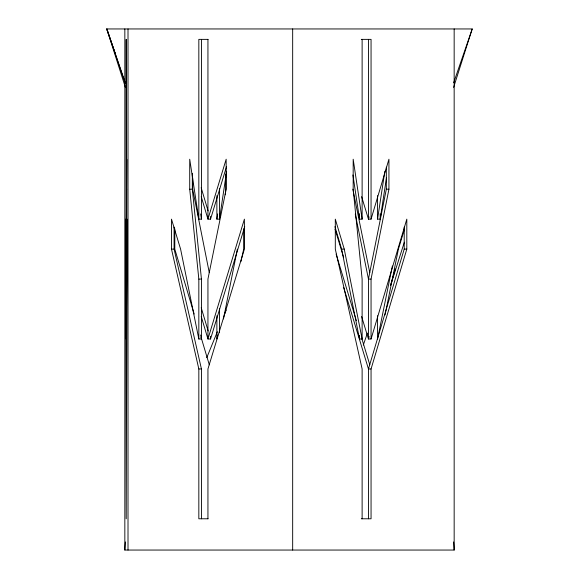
<?xml version="1.0" encoding="UTF-8"?>
<svg xmlns="http://www.w3.org/2000/svg" width="579" height="579" viewBox="0 0 579 579"><rect width="100%" height="100%" fill="white"/><g stroke="black" fill="none" stroke-linecap="round" stroke-linejoin="round"><path stroke-width="0.87" d="M454.16 28.95L454.16 550.05L124.84 550.05L125.368 541.937M225.26 194.805L225.817 189.188L225.817 174.207M226.635 171.21L219.484 219.151L216.879 219.151L217.661 213.912M386.439 177.956L380.171 219.151L377.566 219.151L384.861 171.21M217.675 334.995L216.879 339.005L216.879 315.75M223.472 318.942L237.361 249.115M386.331 167.157L386.331 189.188L368.454 279.078L368.454 339.005L371.059 339.005L406.813 219.151L406.813 249.115L371.059 368.968L371.059 518.784L361.303 518.784M371.059 339.005L371.059 279.078L388.936 189.188L388.936 159.225L371.059 219.151L368.454 219.151L361.622 196.679M392.374 265.971L377.566 339.005L377.566 315.75M385.057 314.925L398.403 249.115L404.475 229.139M240.9 261.599L243.694 249.115L243.694 228.843M390.55 285.215L395.327 268.931M369.127 216.908L368.454 219.151L368.454 39.372M369.17 336.594L368.454 339.005L361.622 316.532M404.207 227.084L404.207 249.115L368.454 368.968L368.454 518.784M201.239 196.679L207.941 219.151L210.546 219.151L226.498 166.716M201.239 316.532L207.941 339.005L210.546 339.005L244.722 226.642M390.659 285.201L404.345 242.203M453.596 87.422L472.203 28.95L106.797 28.95L125.404 87.422M363.308 345.026L367.426 333.07M453.661 82.768L472.203 28.95M206.754 357.67L217.364 331.738M224.211 315.012L226.266 309.989M208.064 39.372L198.829 39.372L198.829 219.151L201.434 219.151L201.434 39.372M361.303 39.372L371.059 39.372L371.059 219.151M198.829 219.151L189.717 159.225L189.717 189.188L192.322 189.188L201.434 279.078L201.434 339.005L198.829 339.005L180.597 249.115L171.485 219.151L171.485 249.115L198.829 368.968L198.829 518.784L208.064 518.784M386.331 189.188L388.936 189.188M352.922 174.952L359.516 219.151L362.121 219.151L362.121 39.372M171.485 249.115L174.091 249.115L201.434 368.968L201.434 518.784M341.639 249.115L344.244 249.115L362.121 339.005L359.516 339.005L341.639 249.115L334.937 226.642M404.207 249.115L406.813 249.115M189.717 189.188L198.829 279.078L201.434 279.078M371.059 279.078L368.454 279.078L355.274 214.071M198.829 368.968L201.434 368.968M371.059 368.968L368.454 368.968L343.644 287.401M125.252 83.441L106.797 28.95L115.626 54.578M106.797 28.95L125.491 83.441M335.038 229.139L343.557 257.141M336.124 254.109L355.108 316.532M355.361 317.364L356.375 320.694M361.947 339.005L369.793 364.806M344.244 249.115L335.306 219.151L335.306 249.115L362.121 368.968L362.121 518.784M201.159 187.69L208.085 210.915M201.21 307.702L208.151 330.978M194.16 314.035L174.793 249.115L174.793 228.843M201.108 337.34L209.301 364.806M352.835 189.188L369.757 272.658M200.616 334.995L201.434 339.005M209.272 272.658L192.669 189.188L192.669 177.731M200.638 213.912L201.434 219.151M362.121 219.151L353.183 159.225L353.183 189.188L362.121 279.078L362.121 339.005M453.632 541.937L454.16 550.05M380.171 213.731L380.171 219.151M377.566 195.666L377.566 219.151M359.516 213.731L359.516 219.151M359.516 335.429L359.516 339.005M292.67 28.95L292.67 550.05M219.484 188.436L219.484 219.151M219.484 308.593L219.484 332.744M216.879 195.666L216.879 219.151M210.546 216.445L210.546 219.151M210.546 336.319L210.546 339.005M207.941 39.372L207.941 219.151L226.165 159.225L226.165 189.188L207.941 279.078L207.941 339.005L244.396 219.151L244.396 249.115L207.941 368.968L207.941 518.784M198.829 279.078L198.829 339.005M192.322 173.324L192.322 189.188M174.091 227.084L174.091 249.115M128.01 28.95L128.01 550.05M124.84 28.95L124.84 550.05M126.729 189.188L126.381 339.005L127.083 219.151L127.083 249.115L126.208 518.784L125.679 219.151L126.208 339.005L126.208 39.372L126.381 219.151L126.729 159.225L126.729 189.188"/></g></svg>
